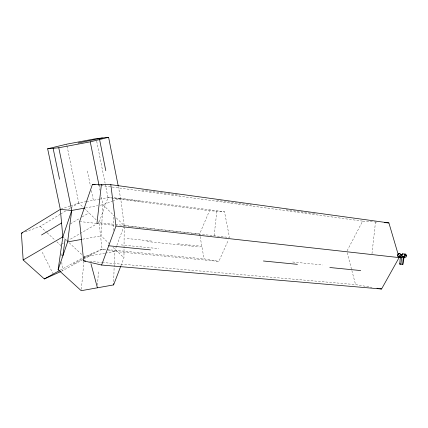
<?xml version="1.0" encoding="UTF-8"?>
<svg xmlns="http://www.w3.org/2000/svg" width="428" height="428" viewBox="0 0 428 428"><rect width="100%" height="100%" fill="white"/><g stroke="black" fill="none" stroke-linecap="round" stroke-linejoin="round"><path stroke-width="0.32" stroke-dasharray="2.14 1.6" d="M120.899 265.815L123.954 257.806L124.216 225.652L120.653 198.266L118.321 186.469M113.704 281.624L114.116 267.2M114.132 266.548L114.56 251.466L116.63 245.934M113.142 230.531L113.645 215.268M109.654 244.083L101.078 235.844L102.913 204.723L101.067 195.553M97.557 285.23L98.451 270.421M81.352 289.371L83.904 261.567M84.209 258.255L84.327 256.934L82.866 255.564M371.975 253.708L375.5 222.009M214.112 235.651L216.878 211.218M83.476 259.293L102.073 249.096L99.034 222.624L107.979 197.613L105.224 183.847M116.86 245.319L123.756 226.883M200.004 235.903L199.657 233.939L209.506 210.715L224.486 211.737L229.478 237.476L124.216 225.652L115.694 217.28M108.316 250.278L114.56 251.466L218.863 261.38L228.418 239.867M347.103 250.808L362.634 221.132L373.794 221.891M25.166 231.874L40.243 226.417L60.064 214.364M60.632 214.021L65.725 210.918M68.56 209.196L70.256 208.163M70.823 207.821L78.752 203L85.894 201.684M70.385 223.876L79.956 218.21M82.208 216.878L88.965 212.882M61.407 244.308L63.724 242.976M67.196 240.975L96.139 224.293M96.717 223.956L99.034 222.624L114.923 224.411M59.99 270.33L84.327 256.934L102.073 249.096L204.044 258.865L218.863 261.38M73.06 264.092L83.487 258.362M84.065 258.047L93.336 252.953M61.343 271.309L82.893 259.609M100.318 205.199L102.913 204.723L112.088 201.385M112.698 201.16L120.653 198.266L224.486 211.737M60.942 209.164L70.155 205.975M70.77 205.761L78.752 203L83.471 207.564M86.547 201.561L98.884 199.288M99.537 199.17L107.979 197.613L120.653 198.266M85.386 207.949L97.718 205.681M82.706 239.188L101.078 235.844M84.327 256.934L104.7 253.248M105.358 253.13L114.56 251.466M374.452 221.939L377.731 222.164M89.645 261.38L101.607 262.423M102.276 262.482L355.566 284.593L371.809 287.349M121.167 244.902L158.804 248.652M292.699 262L322.552 264.975M127.148 238.524L152.876 241.205M177.754 243.794L201.834 246.303M146.938 241.526L199.282 246.945M115.587 224.486L199.657 233.939M79.619 221.533L96.193 223.384M96.856 223.459L114.758 225.46M114.212 197.934L141.213 201.428M107.979 197.613L209.506 210.715M98.413 185.147L100.398 185.42M101.062 185.511L362.634 221.132M141.845 190.027L179.583 195.195M216.771 200.283L251.546 205.044M286.022 209.763L312.392 213.374M313.05 213.465L316.351 213.914M102.073 249.096L105.818 249.808M40.243 226.417L46.588 232.302M47.075 232.752L54.886 239.996M56.833 241.809L60.252 244.977L60.428 246.961M62.836 236.85L66.747 240.499M69.186 242.783L82.374 255.109M112.992 247.282L123.954 257.806M83.942 208.019L96.204 219.885M98.092 221.709L99.034 222.624M102.913 204.723L113.8 215.423M42.26 252.258L53.586 274.792M347.14 252.67L351.688 269.908M351.859 270.544L355.566 284.593M66.656 144.183L66.923 145.488M67.062 146.141L78.752 203M98.959 185.073L100.013 190.31M87.408 171.018L90.447 185.987M91.373 190.546L93.352 200.309M96.701 141.251L105.095 183.195M200.122 236.561L204.044 258.865M61.022 253.574L61.375 257.538M61.787 262.171L62.558 270.764"/><path stroke-width="0.64" d="M60.733 271.582L44.341 278.938L23.166 259.983L62.836 236.85L60.327 209.378L47.642 148.773L58.759 147.762L71.749 210.458L62.836 236.85L58.133 269.683L81.229 290.692L113.613 284.904L113.65 283.593M399.699 264.006C400.324 260.561 399.543 256.249 402.636 253.788L404.31 253.975L405.123 255.441L403.31 257.726L402.577 264.354L399.699 264.006L400.908 264.162L401.641 257.533L400.833 256.072L397.826 254.612L398.687 253.344L402.149 254.853L398.687 253.344M96.91 223.673L101.409 184.495M58.133 269.683L67.619 241.938L71.749 210.458L84.733 208.067M62.83 255.933L65.126 239.279M404.578 254.013L405.787 254.152L406.6 255.607L406.193 256.928C403.385 258.512 400.003 257.474 397.435 255.928L397.826 254.612M398.19 254.446L388.897 222.918L110.82 184.661L92.453 184.34L79.619 221.533L83.658 260.855L101.602 265.034L381.557 289.002L399.115 257.597L398.746 256.335M101.602 265.034L115.988 226.038L110.82 184.661M113.613 284.904L120.664 266.43M400.833 256.072L402.636 253.788M403.31 257.726L405.123 255.441M401.641 257.533L402.588 256.527L404.262 256.72M23.166 259.983L21.4 233.239L60.327 209.378L71.749 210.458M41.516 234.993L61.573 222.993M44.341 278.938L59.406 270.646M21.4 233.239L22.657 232.784M406.6 255.607L404.171 256.452L403.032 264.392L402.577 264.354M403.968 254.778L405.787 254.152M58.759 147.762L90.26 141.839L108.6 137.308L118.187 185.811M47.642 148.773L66.656 144.183L96.177 138.629L108.6 137.308M78.062 143.048L102.287 137.976M67.619 241.938L81.395 239.429M384.301 222.608L388.897 222.918M83.658 260.855L85.654 261.032M108.707 245.779L150.474 249.882M263.397 260.989L297.406 264.333M329.811 267.516L360.724 270.56M400.431 257.394L400.892 257.437L397.435 255.928M115.988 226.038L399.115 257.597M92.453 184.34L95.102 184.698M377.009 288.231L378.309 288.451M379.604 288.675L381.557 289.002M401.774 255.061L402.588 256.527M90.977 263.755L97.402 287.803M53.104 148.275L59.562 179.268M90.26 141.839L98.825 184.415M99.58 139.533L105.786 170.665"/></g></svg>
